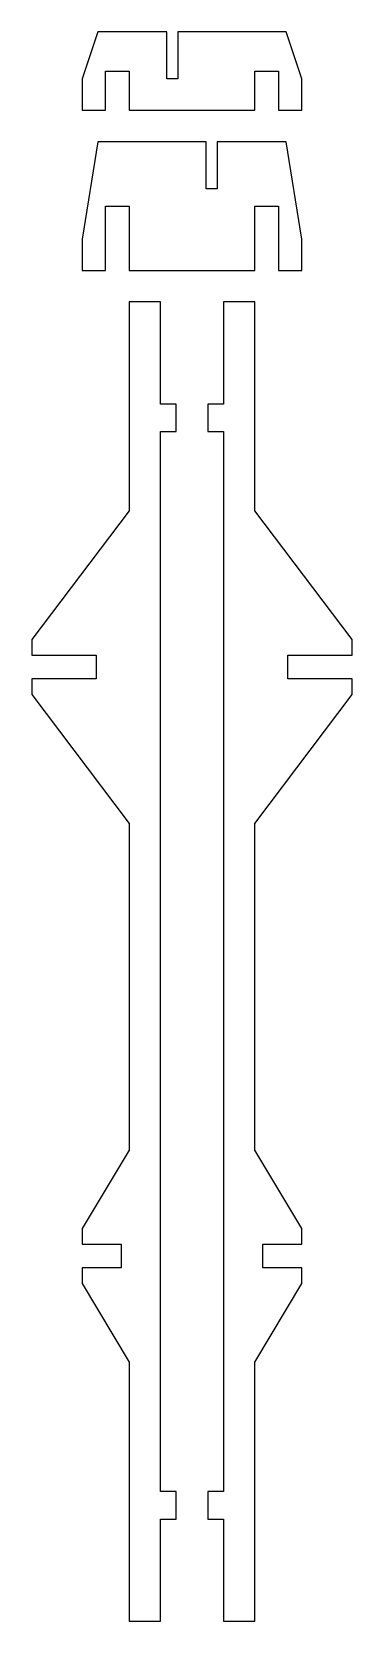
# Model space of a CAD drawing. Header units: metres. Extents: x -20 to 20, y -84 to 118.
import ezdxf

# ---------------------------------------------------------------- set-up
doc = ezdxf.new("R2010")
doc.units = ezdxf.units.M

msp = doc.modelspace()

# ---------------------------------------------------------------- linework, layer by layer
for p, q in [((-12, 118.4), (-14, 112.4)), ((-3.2, 118.4), (-12, 118.4)), ((-3.2, 112.4), (-3.2, 118.4)), ((12, 118.4), (-1.79999, 118.4)), ((-1.79999, 118.4), (-1.79999, 112.4)), ((14, 112.4), (12, 118.4)), ((-11, 113.4), (-8, 113.4)), ((-11, 108.4), (-11, 113.4)), ((-8, 113.4), (-8, 108.4)), ((8, 108.4), (8, 113.4)), ((8, 113.4), (11, 113.4)), ((11, 113.4), (11, 108.4)), ((-14, 112.4), (-14, 108.4)), ((-1.79999, 112.4), (-3.2, 112.4)), ((14, 108.4), (14, 112.4)), ((-14, 108.4), (-11, 108.4)), ((-8, 108.4), (8, 108.4)), ((11, 108.4), (14, 108.4)), ((-12, 104.4), (-14, 92)), ((1.79999, 104.4), (-12, 104.4)), ((1.79999, 98.4), (1.79999, 104.4)), ((12, 104.4), (3.2, 104.4)), ((3.2, 104.4), (3.2, 98.4)), ((14, 92), (12, 104.4)), ((3.2, 98.4), (1.79999, 98.4)), ((-11, 96.2), (-8, 96.2)), ((-11, 88), (-11, 96.2)), ((-8, 96.2), (-8, 88)), ((8, 88), (8, 96.2)), ((8, 96.2), (11, 96.2)), ((11, 96.2), (11, 88)), ((-14, 92), (-14, 88)), ((14, 88), (14, 92)), ((-14, 88), (-11, 88)), ((-8, 88), (8, 88)), ((11, 88), (14, 88)), ((-4, 84), (-8, 84)), ((-8, 84), (-8, 57.4)), ((-4, 71), (-4, 84)), ((8, 84), (4, 84)), ((4, 84), (4, 71)), ((8, 57.4), (8, 84)), ((-2, 71), (-4, 71)), ((-2, 67.5), (-2, 71)), ((4, 71), (2, 71)), ((2, 71), (2, 67.5)), ((-4, -67.5), (-4, 67.5)), ((-4, 67.5), (-2, 67.5)), ((2, 67.5), (4, 67.5)), ((4, 67.5), (4, -67.5)), ((-8, 57.4), (-20.4, 41)), ((20.4, 41), (8, 57.4)), ((-20.4, 41), (-20.4, 39)), ((20.4, 39), (20.4, 41)), ((-20.4, 39), (-12.2, 39)), ((-12.2, 39), (-12.2, 36)), ((12.2, 36), (12.2, 39)), ((12.2, 39), (20.4, 39)), ((-12.2, 36), (-20.4, 36)), ((-20.4, 36), (-20.4, 34)), ((20.4, 36), (12.2, 36)), ((20.4, 34), (20.4, 36)), ((-20.4, 34), (-8, 17.6)), ((8, 17.6), (20.4, 34)), ((-8, 17.6), (-8, -24)), ((8, -24), (8, 17.6)), ((-8, -24), (-14, -34)), ((14, -34), (8, -24)), ((-14, -34), (-14, -36)), ((14, -36), (14, -34)), ((-14, -36), (-9, -36)), ((-9, -36), (-9, -39)), ((9, -39), (9, -36)), ((9, -36), (14, -36)), ((-9, -39), (-14, -39)), ((-14, -39), (-14, -41)), ((14, -39), (9, -39)), ((14, -41), (14, -39)), ((-14, -41), (-8, -51)), ((8, -51), (14, -41)), ((-8, -51), (-8, -84)), ((8, -84), (8, -51)), ((-2, -67.5), (-4, -67.5)), ((-2, -71), (-2, -67.5)), ((4, -67.5), (2, -67.5)), ((2, -67.5), (2, -71)), ((-4, -71), (-2, -71)), ((-4, -84), (-4, -71)), ((2, -71), (4, -71)), ((4, -71), (4, -84)), ((-8, -84), (-4, -84)), ((4, -84), (8, -84))]:
    msp.add_line(p, q)

doc.saveas('drawing.dxf')
